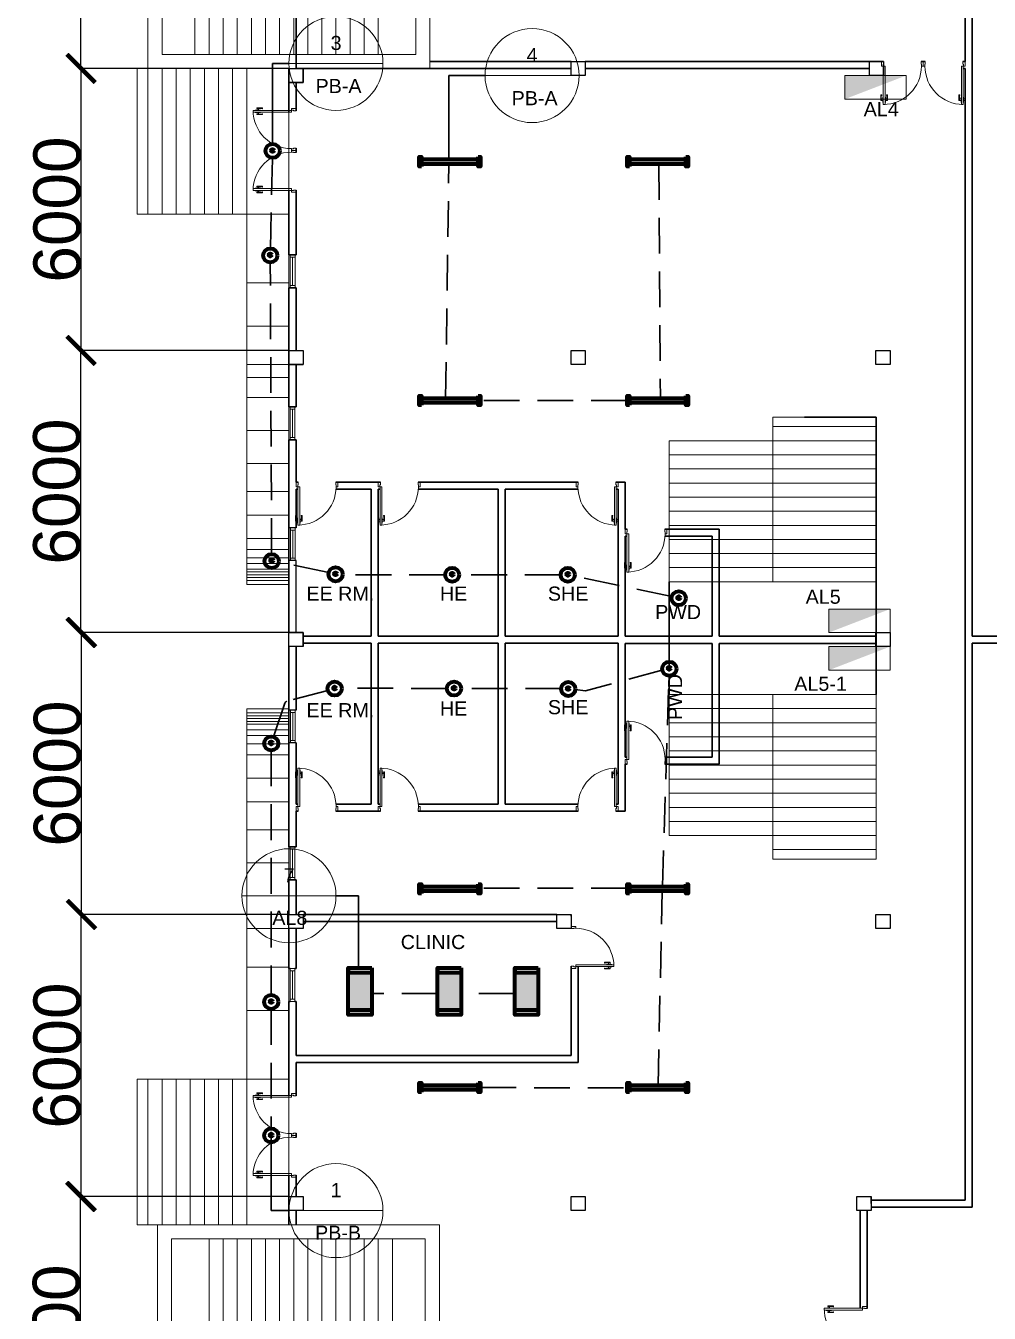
# Model space of a CAD drawing. Header units: millimetres. Extents: x 3339 to 2017737, y 4955 to 2748989.
# Drawn here: x 1283439 to 1303939, y 1545168 to 1572562 of the extents above; entities that cross this region are included whole.
import ezdxf

# ---------------------------------------------------------------- set-up
doc = ezdxf.new("R2010")
doc.units = ezdxf.units.MM
doc.header["$LTSCALE"] = 30
doc.linetypes.add('DASHEDX2', pattern=[38.1, 25.4, -12.7])
for name, color, linetype, lineweight in [('A-DETL-GENF', 92, 'Continuous', 13), ('A-DOOR', 31, 'Continuous', 13), ('A-GLAZ', 151, 'Continuous', 13), ('LIGHTING LAYOUT', 8, 'Continuous', 30), ('LL BLK', 250, 'Continuous', 211), ('LL BLK 2', 1, 'Continuous', 30), ('LL LINE', 1, 'DASHEDX2', 30), ('PANNEL', 255, 'Continuous', 5), ('PANNEL H.', 250, 'Continuous', 5), ('STAIR', 1, 'Continuous', 5), ('T-WAL', 4, 'Continuous', 5)]:
    doc.layers.add(name, color=color, linetype=linetype, lineweight=lineweight)
doc.layers.add('MACHINE LAYOUT', color=8, linetype='Continuous')
doc.layers.add('POSTE', color=50, linetype='Continuous')
doc.styles.get("Standard").update_dxf_attribs({"font": 'arial.ttf'})
doc.dimstyles.new('ISO-25', dxfattribs={"dimtxt": 1000, "dimasz": 600, "dimexe": 1.25, "dimexo": 0.625, "dimtad": 1, "dimtxsty": 'Standard', "dimblk": 'ARCHTICK', "dimcen": 2.5, "dimclrd": 4, "dimadec": 0, "dimazin": 0, "dimtfac": 1, "dimtmove": 0, "dimatfit": 3, "dimfxl": 1, "dimarcsym": 0})

# ---------------------------------------------------------------- blocks, each defined once
blk = doc.blocks.new('Poste 2')
at = {"layer": 'POSTE'}
blk.add_lwpolyline([(-300, 0), (0, 0), (0, -300), (-300, -300)], close=True, dxfattribs=at)
blk = doc.blocks.new('D4')
at = {"layer": 'A-DETL-GENF'}
for p, q in [((-1072, -29), (-1072, -112)), ((-1052, -29), (-1072, -29)), ((-1060, -41), (-1072, -30)), ((-1072, -112), (-1060, -112)), ((-1059, -112), (-1072, -112)), ((-1072, -112), (-1072, -150)), ((-1072, -150), (-1059, -150)), ((-1060, -112), (-1060, -41)), ((-1060, -41), (-1052, -41)), ((-1059, -150), (-1059, -112)), ((-1059, -115), (-1059, -147)), ((-1027, -115), (-1059, -115)), ((-1059, -147), (-1027, -147)), ((-1052, -41), (-1052, -29)), ((-1021, -74), (-1027, -80)), ((-1027, -80), (-1027, -182)), ((-1027, -147), (-1027, -115)), ((-1027, -182), (-1021, -188)), ((-1021, -188), (-1021, -74)), ((-974, -80), (-981, -74)), ((-981, -74), (-981, -188)), ((-981, -188), (-974, -182)), ((-974, -182), (-974, -80)), ((-943, -115), (-974, -115)), ((-974, -115), (-974, -147)), ((-974, -147), (-943, -147)), ((-930, -29), (-949, -29)), ((-949, -29), (-949, -41)), ((-949, -41), (-941, -41)), ((-943, -112), (-943, -150)), ((-930, -112), (-943, -112)), ((-943, -147), (-943, -115)), ((-943, -150), (-930, -150)), ((-941, -41), (-930, -30)), ((-941, -41), (-941, -112)), ((-941, -112), (-930, -112)), ((-930, -112), (-930, -29)), ((-930, -150), (-930, -112))]:
    blk.add_line(p, q, dxfattribs=at)
at = {"layer": 'A-DOOR', "lineweight": 18}
for p, q in [((-1059, 683), (-1024, 683)), ((-1014, 683), (-1059, 683)), ((-1059, 683), (-1059, 583)), ((-1059, 583), (-1024, 583)), ((-1024, 583), (-1024, 626)), ((-1024, 626), (-1014, 626)), ((-981, 583), (-1021, 583)), ((-1021, 583), (-1021, -231)), ((-1014, 626), (-1014, 683)), ((-981, -231), (-981, 583)), ((-169, 683), (-214, 683)), ((-214, 683), (-214, 626)), ((-214, 626), (-204, 626)), ((-204, 683), (-169, 683)), ((-204, 626), (-204, 583)), ((-204, 583), (-169, 583)), ((-169, 583), (-169, 683)), ((-1021, -231), (-981, -231))]:
    blk.add_line(p, q, dxfattribs=at)
at = {"layer": 'A-DOOR'}
blk.add_arc((-1021, 583), 814, 270, 0, dxfattribs=at)
blk = doc.blocks.new('DOOR')
at = {"layer": 'A-DOOR', "xscale": -1}
blk.add_blockref('D4', (-1059, -683), dxfattribs=at)
blk = doc.blocks.new('D2')
at = {"layer": 'T-WAL', "xscale": -1, "rotation": 270}
blk.add_blockref('DOOR', (0, 0), dxfattribs=at)
at = {"layer": 'T-WAL', "rotation": 270}
blk.add_blockref('DOOR', (0, -1780), dxfattribs=at)
blk = doc.blocks.new('SS2')
at = {"layer": 'STAIR'}
for p, q in [((-2600, 0), (-2600, -6000)), ((0, 0), (-2600, 0)), ((0, -6000), (0, 0)), ((-2300, -300), (-2300, -5700)), ((-300, -300), (-2300, -300)), ((-2300, -300), (-2300, -1000)), ((-300, -5700), (-300, -300)), ((-300, -300), (-300, -1000)), ((-2300, -1000), (-2300, -1300)), ((-2300, -1000), (-300, -1000)), ((-300, -1000), (-300, -1300)), ((-2300, -1300), (-2300, -1600)), ((-2300, -1300), (-300, -1300)), ((-300, -1300), (-300, -1600)), ((-2300, -1600), (-2300, -1900)), ((-2300, -1600), (-300, -1600)), ((-300, -1600), (-300, -1900)), ((-2300, -1900), (-2300, -2200)), ((-2300, -1900), (-300, -1900)), ((-300, -1900), (-300, -2200)), ((-2300, -2200), (-2300, -2500)), ((-2300, -2200), (-300, -2200)), ((-300, -2200), (-300, -2500)), ((-2300, -2500), (-2300, -2800)), ((-2300, -2500), (-300, -2500)), ((-300, -2500), (-300, -2800)), ((-2300, -2800), (-2300, -3100)), ((-2300, -2800), (-300, -2800)), ((-300, -2800), (-300, -3100)), ((-2300, -3100), (-2300, -3400)), ((-2300, -3100), (-300, -3100)), ((-300, -3100), (-300, -3400)), ((-2300, -3400), (-2300, -3700)), ((-2300, -3400), (-300, -3400)), ((-300, -3400), (-300, -3700)), ((-2300, -3700), (-2300, -4000)), ((-2300, -3700), (-300, -3700)), ((-300, -3700), (-300, -4000)), ((-2300, -4000), (-2300, -4300)), ((-2300, -4000), (-300, -4000)), ((-300, -4000), (-300, -4300)), ((-2300, -4300), (-2300, -4600)), ((-2300, -4300), (-300, -4300)), ((-300, -4300), (-300, -4600)), ((-2300, -4600), (-2300, -4900)), ((-2300, -4600), (-300, -4600)), ((-300, -4600), (-300, -4900)), ((-2300, -4900), (-2300, -5200)), ((-2300, -4900), (-300, -4900)), ((-300, -4900), (-300, -5200)), ((-2300, -5700), (-2300, -5000)), ((-2300, -5200), (-2300, -5500)), ((-300, -5200), (-300, -5500)), ((-2300, -5700), (-300, -5700)), ((-2600, -6000), (0, -6000))]:
    blk.add_line(p, q, dxfattribs=at)
blk = doc.blocks.new('WW3')
at = {"layer": 'T-WAL'}
blk.add_blockref('SS2', (0, 0), dxfattribs=at)
blk = doc.blocks.new('WE1')
at = {"layer": 'STAIR'}
for p, q in [((-8000, 0), (-8000, -3100)), ((0, 0), (-8000, 0)), ((-8000, 0), (-7200, 0)), ((-7200, 0), (-6400, 0)), ((-7200, 0), (-7200, -3100)), ((-6400, 0), (-5600, 0)), ((-6400, 0), (-6400, -3100)), ((-5600, 0), (-4800, 0)), ((-5600, 0), (-5600, -3100)), ((-4800, 0), (-4000, 0)), ((-4800, 0), (-4800, -3100)), ((-4000, 0), (-3200, 0)), ((-4000, 0), (-4000, -3100)), ((-3200, 0), (-2400, 0)), ((-3200, 0), (-3200, -3100)), ((-2400, 0), (-2400, 0)), ((-2400, 0), (-1600, 0)), ((-2400, -3100), (-2400, 0)), ((-1600, 0), (-800, 0)), ((-1600, 0), (-1600, -3100)), ((-800, 0), (-800, -3100)), ((0, -3100), (0, 0)), ((-8000, -3100), (0, -3100)), ((-8000, -3100), (-7200, -3100)), ((-7200, -3100), (-6400, -3100)), ((-6400, -3100), (-5600, -3100)), ((-5600, -3100), (-4800, -3100)), ((-4800, -3100), (-4000, -3100)), ((-4000, -3100), (-3200, -3100)), ((-3200, -3100), (-2400, -3100)), ((-2400, -3100), (-1600, -3100)), ((-1600, -3100), (-800, -3100))]:
    blk.add_line(p, q, dxfattribs=at)
blk = doc.blocks.new('WEE')
at = {"layer": 'STAIR'}
blk.add_blockref('WE1', (8000, 0), dxfattribs=at)
at = {"layer": 'STAIR', "rotation": 89.99999999999999}
blk.add_blockref('WW3', (-3000, -3100), dxfattribs=at)
blk = doc.blocks.new('WEEW')
at = {"layer": 'STAIR'}
blk.add_line((-6000, 0), (-3000, 0), dxfattribs=at)
at = {"layer": 'STAIR', "rotation": 270}
blk.add_blockref('WW3', (0, 0), dxfattribs=at)
blk = doc.blocks.new('DDW')
at = {"layer": 'STAIR'}
blk.add_line((0, 3100), (3000, 3100), dxfattribs=at)
blk.add_blockref('WEEW', (3200, 3100), dxfattribs=at)
at = {"layer": 'STAIR', "xscale": -1, "rotation": 180}
blk.add_blockref('WE1', (8000, 0), dxfattribs=at)
blk = doc.blocks.new('W1')
at = {"layer": 'A-GLAZ'}
for p, q in [((100, 650), (0, 650)), ((50, 50), (50, 650)), ((100, 50), (0, 50)), ((100, 0), (0, 0))]:
    blk.add_line(p, q, dxfattribs=at)
blk.add_lwpolyline([(100, 0), (100, 700), (0, 700), (0, 0)], dxfattribs=at)
blk = doc.blocks.new('_ArchTick')
at = {"color": 0, "linetype": 'ByBlock', "const_width": 0.15}
blk.add_lwpolyline([(-0.5, -0.5), (0.5, 0.5)], dxfattribs=at)
blk = doc.blocks.new('*D223')
at = {"layer": 'Defpoints', "color": 0, "transparency": 16777216}
for p in [(1284607, 1547651), (1289040, 1547651), (1289040, 1541651)]:
    blk.add_point(p, dxfattribs=at)
at = {"layer": 'LIGHTING LAYOUT', "color": 0, "lineweight": -2, "transparency": 16777216}
for p, q in [((1289039, 1547651), (1284605, 1547651)), ((1289039, 1541651), (1284605, 1541651))]:
    blk.add_line(p, q, dxfattribs=at)
at = {"layer": 'LIGHTING LAYOUT', "color": 4, "lineweight": -2, "transparency": 16777216}
blk.add_line((1284607, 1541651), (1284607, 1547651), dxfattribs=at)
at = {"layer": 'LIGHTING LAYOUT', "color": 4, "lineweight": -2, "transparency": 16777216, "xscale": 600, "yscale": 600, "zscale": 600}
for p, rotation in [((1284607, 1547651), 90), ((1284607, 1541651), 270)]:
    blk.add_blockref('_ArchTick', p, dxfattribs=dict(at, rotation=rotation))
at = {"layer": 'LIGHTING LAYOUT', "color": 0, "transparency": 16777216, "insert": (1284095, 1544651), "char_height": 1000, "attachment_point": 5, "rotation": 90}
blk.add_mtext('6000', dxfattribs=at)
blk = doc.blocks.new('*D224')
at = {"layer": 'Defpoints', "color": 0, "transparency": 16777216}
for p in [(1284621, 1553651), (1289040, 1553651), (1289040, 1547651)]:
    blk.add_point(p, dxfattribs=at)
at = {"layer": 'LIGHTING LAYOUT', "color": 0, "lineweight": -2, "transparency": 16777216}
for p, q in [((1289039, 1553651), (1284620, 1553651)), ((1289039, 1547651), (1284620, 1547651))]:
    blk.add_line(p, q, dxfattribs=at)
at = {"layer": 'LIGHTING LAYOUT', "color": 4, "lineweight": -2, "transparency": 16777216}
blk.add_line((1284621, 1547651), (1284621, 1553651), dxfattribs=at)
at = {"layer": 'LIGHTING LAYOUT', "color": 4, "lineweight": -2, "transparency": 16777216, "xscale": 600, "yscale": 600, "zscale": 600}
for p, rotation in [((1284621, 1553651), 90), ((1284621, 1547651), 270)]:
    blk.add_blockref('_ArchTick', p, dxfattribs=dict(at, rotation=rotation))
at = {"layer": 'LIGHTING LAYOUT', "color": 0, "transparency": 16777216, "insert": (1284110, 1550651), "char_height": 1000, "attachment_point": 5, "rotation": 90}
blk.add_mtext('6000', dxfattribs=at)
blk = doc.blocks.new('*D225')
at = {"layer": 'Defpoints', "color": 0, "transparency": 16777216}
for p in [(1284628, 1559651), (1289040, 1559651), (1289040, 1553651)]:
    blk.add_point(p, dxfattribs=at)
at = {"layer": 'LIGHTING LAYOUT', "color": 0, "lineweight": -2, "transparency": 16777216}
for p, q in [((1289039, 1559651), (1284626, 1559651)), ((1289039, 1553651), (1284626, 1553651))]:
    blk.add_line(p, q, dxfattribs=at)
at = {"layer": 'LIGHTING LAYOUT', "color": 4, "lineweight": -2, "transparency": 16777216}
blk.add_line((1284628, 1553651), (1284628, 1559651), dxfattribs=at)
at = {"layer": 'LIGHTING LAYOUT', "color": 4, "lineweight": -2, "transparency": 16777216, "xscale": 600, "yscale": 600, "zscale": 600}
for p, rotation in [((1284628, 1559651), 90), ((1284628, 1553651), 270)]:
    blk.add_blockref('_ArchTick', p, dxfattribs=dict(at, rotation=rotation))
at = {"layer": 'LIGHTING LAYOUT', "color": 0, "transparency": 16777216, "insert": (1284116, 1556651), "char_height": 1000, "attachment_point": 5, "rotation": 90}
blk.add_mtext('6000', dxfattribs=at)
blk = doc.blocks.new('*D226')
at = {"layer": 'Defpoints', "color": 0, "transparency": 16777216}
for p in [(1284614, 1565651), (1289040, 1565651), (1289040, 1559651)]:
    blk.add_point(p, dxfattribs=at)
at = {"layer": 'LIGHTING LAYOUT', "color": 0, "lineweight": -2, "transparency": 16777216}
for p, q in [((1289039, 1565651), (1284613, 1565651)), ((1289039, 1559651), (1284613, 1559651))]:
    blk.add_line(p, q, dxfattribs=at)
at = {"layer": 'LIGHTING LAYOUT', "color": 4, "lineweight": -2, "transparency": 16777216}
blk.add_line((1284614, 1559651), (1284614, 1565651), dxfattribs=at)
at = {"layer": 'LIGHTING LAYOUT', "color": 4, "lineweight": -2, "transparency": 16777216, "xscale": 600, "yscale": 600, "zscale": 600}
for p, rotation in [((1284614, 1565651), 90), ((1284614, 1559651), 270)]:
    blk.add_blockref('_ArchTick', p, dxfattribs=dict(at, rotation=rotation))
at = {"layer": 'LIGHTING LAYOUT', "color": 0, "transparency": 16777216, "insert": (1284103, 1562651), "char_height": 1000, "attachment_point": 5, "rotation": 90}
blk.add_mtext('6000', dxfattribs=at)
blk = doc.blocks.new('*D227')
at = {"layer": 'Defpoints', "color": 0, "transparency": 16777216}
for p in [(1284620, 1571651), (1289040, 1571651), (1289040, 1565651)]:
    blk.add_point(p, dxfattribs=at)
at = {"layer": 'LIGHTING LAYOUT', "color": 0, "lineweight": -2, "transparency": 16777216}
for p, q in [((1289039, 1571651), (1284618, 1571651)), ((1289039, 1565651), (1284618, 1565651))]:
    blk.add_line(p, q, dxfattribs=at)
at = {"layer": 'LIGHTING LAYOUT', "color": 4, "lineweight": -2, "transparency": 16777216}
blk.add_line((1284620, 1565651), (1284620, 1571651), dxfattribs=at)
at = {"layer": 'LIGHTING LAYOUT', "color": 4, "lineweight": -2, "transparency": 16777216, "xscale": 600, "yscale": 600, "zscale": 600}
for p, rotation in [((1284620, 1571651), 90), ((1284620, 1565651), 270)]:
    blk.add_blockref('_ArchTick', p, dxfattribs=dict(at, rotation=rotation))
at = {"layer": 'LIGHTING LAYOUT', "color": 0, "transparency": 16777216, "insert": (1284109, 1568651), "char_height": 1000, "attachment_point": 5, "rotation": 90}
blk.add_mtext('6000', dxfattribs=at)
blk = doc.blocks.new('*D228')
at = {"layer": 'Defpoints', "color": 0, "transparency": 16777216}
for p in [(1284613, 1577651), (1289132, 1577651), (1289040, 1571651)]:
    blk.add_point(p, dxfattribs=at)
at = {"layer": 'LIGHTING LAYOUT', "color": 0, "lineweight": -2, "transparency": 16777216}
for p, q in [((1289131, 1577651), (1284612, 1577651)), ((1289039, 1571651), (1284612, 1571651))]:
    blk.add_line(p, q, dxfattribs=at)
at = {"layer": 'LIGHTING LAYOUT', "color": 4, "lineweight": -2, "transparency": 16777216}
blk.add_line((1284613, 1571651), (1284613, 1577651), dxfattribs=at)
at = {"layer": 'LIGHTING LAYOUT', "color": 4, "lineweight": -2, "transparency": 16777216, "xscale": 600, "yscale": 600, "zscale": 600}
for p, rotation in [((1284613, 1577651), 90), ((1284613, 1571651), 270)]:
    blk.add_blockref('_ArchTick', p, dxfattribs=dict(at, rotation=rotation))
at = {"layer": 'LIGHTING LAYOUT', "color": 0, "transparency": 16777216, "insert": (1284102, 1574651), "char_height": 1000, "attachment_point": 5, "rotation": 90}
blk.add_mtext('6000', dxfattribs=at)
blk = doc.blocks.new('Poste 3')
at = {"layer": 'POSTE'}
blk.add_lwpolyline([(0, 0), (300, 0), (300, -300), (0, -300)], close=True, dxfattribs=at)
blk = doc.blocks.new('S')
at = {"layer": 'STAIR'}
for p, q in [((0, 0), (-2200, 0)), ((-2200, 0), (-2200, -3500)), ((0, 0), (-1700, 0)), ((0, 0), (-1250, 0)), ((0, -3500), (0, 0)), ((-1700, -200), (-2200, -200)), ((-1250, -200), (-1700, -200)), ((-1250, -200), (0, -200)), ((-2200, -500), (-4400, -500)), ((-4400, -500), (-4400, -3500)), ((-1700, -500), (-3400, -500)), ((-1250, -500), (-2500, -500)), ((-1250, -500), (0, -500)), ((-3400, -800), (-4400, -800)), ((-2500, -800), (-3400, -800)), ((-1250, -800), (-2500, -800)), ((-1250, -800), (0, -800)), ((0, -800), (-1250, -800)), ((-3400, -1100), (-4400, -1100)), ((-2500, -1100), (-3400, -1100)), ((-1250, -1100), (-2500, -1100)), ((-1250, -1100), (0, -1100)), ((0, -1100), (-1250, -1100)), ((-3400, -1400), (-4400, -1400)), ((-2500, -1400), (-3400, -1400)), ((-1250, -1400), (-2500, -1400)), ((-1250, -1400), (0, -1400)), ((0, -1400), (-1250, -1400)), ((-3400, -1700), (-4400, -1700)), ((-2500, -1700), (-3400, -1700)), ((-1250, -1700), (-2500, -1700)), ((-1250, -1700), (0, -1700)), ((0, -1700), (-1250, -1700)), ((-3400, -2000), (-4400, -2000)), ((-3400, -2000), (-2500, -2000)), ((-1250, -2000), (-2500, -2000)), ((-1250, -2000), (0, -2000)), ((0, -2000), (-1250, -2000)), ((-3400, -2300), (-4400, -2300)), ((-2500, -2300), (-3400, -2300)), ((-1250, -2300), (-2500, -2300)), ((-1250, -2300), (0, -2300)), ((0, -2300), (-1250, -2300)), ((-3400, -2600), (-4400, -2600)), ((-2500, -2600), (-3400, -2600)), ((-1250, -2600), (-2500, -2600)), ((-1250, -2600), (0, -2600)), ((0, -2600), (-1250, -2600)), ((-3400, -2900), (-4400, -2900)), ((-2500, -2900), (-3400, -2900)), ((-1250, -2900), (-2500, -2900)), ((-1250, -2900), (0, -2900)), ((0, -2900), (-1250, -2900)), ((-3400, -3200), (-4400, -3200)), ((-2500, -3200), (-3400, -3200)), ((-1250, -3200), (-2500, -3200)), ((-1250, -3200), (0, -3200)), ((-3400, -3500), (-4400, -3500)), ((-2500, -3500), (-3400, -3500)), ((-2500, -3500), (-1250, -3500)), ((-1250, -3500), (0, -3500))]:
    blk.add_line(p, q, dxfattribs=at)
blk = doc.blocks.new('P')
at = {"layer": 'PANNEL H.'}
h = blk.add_hatch(color=256, dxfattribs=at)
h.dxf.hatch_style = 1
h.paths.add_polyline_path([(1300, 0), (0, 0), (0, -500)])
at = {"layer": 'PANNEL'}
blk.add_lwpolyline([(0, 0), (1300, 0), (1300, -500), (0, -500)], close=True, dxfattribs=at)
blk = doc.blocks.new('L')
at = {"layer": 'LL BLK'}
h = blk.add_hatch(color=256, dxfattribs=at)
h.dxf.hatch_style = 1
h.paths.add_polyline_path([(-30, 0, 1), (30, 0, 1)])
for centre, radius in [((0, -10), 150), ((0, 0), 30)]:
    blk.add_circle(centre, radius, dxfattribs=at)
blk = doc.blocks.new('LL')
at = {"layer": 'LL BLK'}
h = blk.add_hatch(color=256, dxfattribs=at)
h.dxf.hatch_style = 1
h.paths.add_polyline_path([(50, 0), (0, 0), (0, -200), (50, -200), (50, -150)])
h.paths.add_polyline_path([(1250, -150), (1250, -50), (50, -50), (50, -150)])
h.paths.add_polyline_path([(1300, 0), (1250, 0), (1250, -200), (1300, -200)])
blk.add_line((50, -150), (50, -200), dxfattribs=at)
blk.add_lwpolyline([(50, -200), (0, -200), (0, 0), (50, 0), (50, -150)], dxfattribs=at)
for points in [[(1250, 0), (1300, 0), (1300, -200), (1250, -200)], [(50, -50), (1250, -50), (1250, -150), (50, -150)]]:
    blk.add_lwpolyline(points, close=True, dxfattribs=at)

msp = doc.modelspace()

# ---------------------------------------------------------------- hatches: boundary and pattern name
at = {"layer": 'LL BLK'}
h = msp.add_hatch(color=256, dxfattribs=at)
h.dxf.hatch_style = 1
h.paths.add_polyline_path([(1290801.643, 1552419.904), (1290301.643, 1552419.904), (1290301.643, 1551619.904), (1290801.643, 1551619.904)])
h = msp.add_hatch(color=256, dxfattribs=at)
h.dxf.hatch_style = 1
h.paths.add_polyline_path([(1292701.643, 1552419.904), (1292201.643, 1552419.904), (1292201.643, 1551619.904), (1292701.643, 1551619.904)])
h = msp.add_hatch(color=256, dxfattribs=at)
h.dxf.hatch_style = 1
h.paths.add_polyline_path([(1294341.643, 1552419.904), (1293841.643, 1552419.904), (1293841.643, 1551619.904), (1294341.643, 1551619.904)])

# ---------------------------------------------------------------- linework, layer by layer
at = {"layer": 'LIGHTING LAYOUT', "transparency": 33554585}
for p, q in [((1303424.771, 1571801.263), (1303424.771, 1581136.56)), ((1303574.771, 1559576.263), (1303574.771, 1581143.56)), ((1289189.934, 1571651.263), (1289189.934, 1573951.263)), ((1289039.934, 1570721.106), (1289039.934, 1571651.263)), ((1289189.934, 1571651.263), (1295039.934, 1571651.263)), ((1289339.934, 1571651.263), (1289339.934, 1571351.263)), ((1292039.934, 1571801.263), (1295039.934, 1571801.263)), ((1295339.934, 1571801.263), (1301688.196, 1571801.263)), ((1295339.934, 1571651.263), (1301388.196, 1571651.263)), ((1302488.196, 1571801.263), (1302578.196, 1571801.263)), ((1303378.196, 1571801.263), (1303424.771, 1571801.263)), ((1303385.196, 1571651.263), (1303424.771, 1571651.263)), ((1303424.771, 1547576.263), (1303424.771, 1571651.263)), ((1289039.934, 1571351.263), (1289339.934, 1571351.263)), ((1289189.934, 1570754.106), (1289189.934, 1571351.263)), ((1289189.934, 1569864.106), (1289189.934, 1569954.106)), ((1289039.934, 1567684.763), (1289039.934, 1569057.106)), ((1289189.934, 1567684.763), (1289189.934, 1569064.106)), ((1289189.934, 1567684.763), (1289039.934, 1567684.763)), ((1289039.934, 1564451.263), (1289039.934, 1566984.763)), ((1289189.934, 1566984.763), (1289039.934, 1566984.763)), ((1289189.934, 1565651.263), (1289189.934, 1566984.763)), ((1289189.934, 1565651.263), (1289189.934, 1566984.763)), ((1289039.934, 1565351.263), (1289339.934, 1565351.263)), ((1289189.934, 1564451.263), (1289189.934, 1565351.263)), ((1289189.934, 1564451.263), (1289039.934, 1564451.263)), ((1300008.067, 1564231.522), (1301531.196, 1564231.522)), ((1301531.196, 1559721.263), (1301531.196, 1564231.522)), ((1289039.934, 1559651.263), (1289039.934, 1563751.263)), ((1289189.934, 1563751.263), (1289039.934, 1563751.263)), ((1289189.934, 1562851.263), (1289189.934, 1563751.263)), ((1289189.934, 1562851.263), (1289189.934, 1563751.263)), ((1289234.934, 1562851.263), (1289189.934, 1562851.263)), ((1290984.934, 1562851.263), (1290034.934, 1562851.263)), ((1295194.934, 1562851.263), (1291784.934, 1562851.263)), ((1296189.934, 1562851.263), (1295994.934, 1562851.263)), ((1296189.934, 1561851.263), (1296189.934, 1562851.263)), ((1296189.934, 1562851.263), (1296189.934, 1561851.263)), ((1289189.934, 1561881.263), (1289189.934, 1562701.263)), ((1289227.934, 1562701.263), (1289189.934, 1562701.263)), ((1290789.934, 1562701.263), (1290040.397, 1562701.263)), ((1290789.934, 1562701.263), (1290789.934, 1559576.263)), ((1290977.934, 1562701.263), (1290939.934, 1562701.263)), ((1290939.934, 1562701.263), (1290939.934, 1559576.263)), ((1290939.934, 1562701.263), (1290977.934, 1562701.263)), ((1293489.934, 1562701.263), (1291790.397, 1562701.263)), ((1291790.397, 1562701.263), (1293489.934, 1562701.263)), ((1293489.934, 1562701.263), (1293489.934, 1559576.263)), ((1295189.471, 1562701.263), (1293639.934, 1562701.263)), ((1293639.934, 1562701.263), (1293639.934, 1559576.263)), ((1296039.934, 1562701.263), (1296001.934, 1562701.263)), ((1296039.934, 1559576.263), (1296039.934, 1562701.263)), ((1296189.934, 1561851.263), (1296234.934, 1561851.263)), ((1297034.934, 1561851.263), (1298189.934, 1561851.263)), ((1298189.934, 1561851.263), (1298189.934, 1559571.263)), ((1296189.934, 1559571.263), (1296189.934, 1561701.263)), ((1296189.934, 1561701.263), (1296227.934, 1561701.263)), ((1297040.397, 1561701.263), (1298039.934, 1561701.263)), ((1298039.934, 1561701.263), (1298039.934, 1559571.263)), ((1297131.196, 1560731.522), (1297131.196, 1558859.904)), ((1301531.196, 1560731.522), (1301531.196, 1558331.522)), ((1289039.934, 1559651.263), (1289339.934, 1559651.263)), ((1289339.934, 1559651.263), (1289339.934, 1559351.263)), ((1289339.934, 1559576.263), (1290789.934, 1559576.263)), ((1290939.934, 1559576.263), (1293489.934, 1559576.263)), ((1293639.934, 1559576.263), (1296039.934, 1559576.263)), ((1296189.934, 1559571.263), (1298039.934, 1559571.263)), ((1298189.934, 1559571.263), (1301531.196, 1559571.263)), ((1307039.934, 1559576.263), (1303574.771, 1559576.263)), ((1289039.934, 1559351.263), (1289039.934, 1555088.763)), ((1289189.934, 1558001.263), (1289189.934, 1559351.263)), ((1289339.934, 1559426.263), (1290789.934, 1559426.263)), ((1290789.934, 1556001.263), (1290789.934, 1559426.263)), ((1290939.934, 1559426.263), (1293489.934, 1559426.263)), ((1290939.934, 1556001.263), (1290939.934, 1559426.263)), ((1293489.934, 1556001.263), (1293489.934, 1559426.263)), ((1293639.934, 1559426.263), (1296039.934, 1559426.263)), ((1293639.934, 1556001.263), (1293639.934, 1559426.263)), ((1296039.934, 1556001.263), (1296039.934, 1559426.263)), ((1296189.934, 1557001.263), (1296189.934, 1559421.263)), ((1296189.934, 1559421.263), (1298039.934, 1559421.263)), ((1298039.934, 1559421.263), (1298039.934, 1557001.263)), ((1298189.934, 1559421.263), (1298189.934, 1556851.263)), ((1298189.934, 1559421.263), (1301531.196, 1559421.263)), ((1303574.771, 1547501.263), (1303574.771, 1559426.263)), ((1307039.934, 1559426.263), (1303574.771, 1559426.263)), ((1297131.196, 1558729.904), (1297131.196, 1558331.522)), ((1289189.934, 1556001.263), (1289189.934, 1557301.263)), ((1296227.934, 1557001.263), (1296189.934, 1557001.263)), ((1296189.934, 1555851.263), (1296189.934, 1556851.263)), ((1296234.934, 1556851.263), (1296189.934, 1556851.263)), ((1298189.934, 1556851.263), (1297034.934, 1556851.263)), ((1298039.934, 1557001.263), (1297040.397, 1557001.263)), ((1289189.934, 1556001.263), (1289189.934, 1556301.263)), ((1289189.934, 1556001.263), (1289227.934, 1556001.263)), ((1290040.397, 1556001.263), (1290789.934, 1556001.263)), ((1290939.934, 1556001.263), (1290977.934, 1556001.263)), ((1291790.397, 1556001.263), (1293489.934, 1556001.263)), ((1293639.934, 1556001.263), (1295189.471, 1556001.263)), ((1296001.934, 1556001.263), (1296039.934, 1556001.263)), ((1289189.934, 1555088.763), (1289189.934, 1555851.263)), ((1289189.934, 1555088.763), (1289189.934, 1555851.263)), ((1289189.934, 1555851.263), (1289234.934, 1555851.263)), ((1289189.934, 1555851.263), (1289234.934, 1555851.263)), ((1290034.934, 1555851.263), (1290984.934, 1555851.263)), ((1290034.934, 1555851.263), (1290789.934, 1555851.263)), ((1290789.934, 1555851.263), (1290984.934, 1555851.263)), ((1291784.934, 1555851.263), (1295194.934, 1555851.263)), ((1291784.934, 1555851.263), (1293489.934, 1555851.263)), ((1295994.934, 1555851.263), (1296189.934, 1555851.263)), ((1289039.934, 1555088.763), (1289189.934, 1555088.763)), ((1289039.934, 1554388.763), (1289039.934, 1553651.263)), ((1289039.934, 1553651.263), (1289039.934, 1554388.763)), ((1289039.934, 1554388.763), (1289189.934, 1554388.763)), ((1289189.934, 1553801.263), (1289189.934, 1554388.763)), ((1289189.934, 1553801.263), (1289189.934, 1554388.763)), ((1289189.934, 1553801.263), (1289189.934, 1553651.263)), ((1294739.934, 1553651.263), (1289339.934, 1553651.263)), ((1294739.934, 1553501.263), (1289339.934, 1553501.263)), ((1295039.934, 1553617.095), (1295039.934, 1553651.263)), ((1289039.934, 1553351.263), (1289039.934, 1552501.263)), ((1289189.934, 1552501.263), (1289189.934, 1553351.263)), ((1289066, 1552501.263), (1289039.934, 1552501.263)), ((1289189.934, 1552501.263), (1289166, 1552501.263)), ((1295039.934, 1550651.263), (1295039.934, 1552551.263)), ((1295189.934, 1550651.263), (1295189.934, 1552544.263)), ((1289039.934, 1551801.263), (1289039.934, 1550651.263)), ((1289066, 1551801.263), (1289039.934, 1551801.263)), ((1289189.934, 1551801.263), (1289166, 1551801.263)), ((1289189.934, 1550651.263), (1289189.934, 1551801.263)), ((1289189.934, 1550651.263), (1289189.934, 1551801.263)), ((1289039.934, 1550651.263), (1289039.934, 1549803.531)), ((1289189.934, 1550651.263), (1295039.934, 1550651.263)), ((1289189.934, 1549796.531), (1289189.934, 1550501.263)), ((1289189.934, 1550501.263), (1295039.934, 1550501.263)), ((1295039.934, 1550501.263), (1295189.934, 1550501.263)), ((1295189.934, 1550651.263), (1295189.934, 1550501.263)), ((1289189.934, 1548906.531), (1289189.934, 1548996.531)), ((1289039.934, 1548099.531), (1289039.934, 1547051.263)), ((1289189.934, 1547651.263), (1289189.934, 1548106.531)), ((1301424.771, 1547651.263), (1301424.771, 1547501.263)), ((1301424.771, 1547576.263), (1303424.771, 1547576.263)), ((1303574.771, 1547501.263), (1303574.771, 1547426.263)), ((1289189.934, 1547051.263), (1289189.934, 1547351.263)), ((1301189.934, 1545272.798), (1301189.934, 1547351.263)), ((1301339.934, 1545265.798), (1301339.934, 1547351.263)), ((1301424.771, 1547426.263), (1303424.771, 1547426.263)), ((1303424.771, 1547426.263), (1303574.771, 1547426.263))]:
    msp.add_line(p, q, dxfattribs=at)
at = {"layer": 'LL BLK'}
for p, q in [((1290301.643, 1552519.904), (1290301.643, 1552419.904)), ((1292201.643, 1552519.904), (1292201.643, 1552419.904)), ((1293841.643, 1552519.904), (1293841.643, 1552419.904))]:
    msp.add_line(p, q, dxfattribs=at)
for points in [[(1290801.643, 1552519.904), (1290801.643, 1551519.904), (1290301.643, 1551519.904), (1290301.643, 1552519.904)], [(1290301.643, 1552419.904), (1290801.643, 1552419.904), (1290801.643, 1551619.904), (1290301.643, 1551619.904)], [(1292701.643, 1552519.904), (1292701.643, 1551519.904), (1292201.643, 1551519.904), (1292201.643, 1552519.904)], [(1292201.643, 1552419.904), (1292701.643, 1552419.904), (1292701.643, 1551619.904), (1292201.643, 1551619.904)], [(1294341.643, 1552519.904), (1294341.643, 1551519.904), (1293841.643, 1551519.904), (1293841.643, 1552519.904)], [(1293841.643, 1552419.904), (1294341.643, 1552419.904), (1294341.643, 1551619.904), (1293841.643, 1551619.904)]]:
    msp.add_lwpolyline(points, close=True, dxfattribs=at)
at = {"layer": 'LL BLK 2'}
for p, q in [((1288691.643, 1570049.106), (1288691.643, 1571759.904)), ((1289039.934, 1571759.904), (1288691.643, 1571759.904)), ((1293211.643, 1571501.263), (1292441.643, 1571501.263)), ((1292441.643, 1571419.904), (1292441.643, 1571501.263)), ((1292441.643, 1569719.904), (1292441.643, 1571419.904)), ((1290039.934, 1554051.263), (1290521.643, 1554051.263)), ((1290521.643, 1552519.904), (1290521.643, 1554051.263)), ((1288661.643, 1548959.904), (1288661.643, 1547351.263)), ((1289039.934, 1547351.263), (1288661.643, 1547351.263))]:
    msp.add_line(p, q, dxfattribs=at)
at = {"layer": 'LL LINE'}
for p, q in [((1288644.789, 1567824.73), (1288688.408, 1569765.183)), ((1292372.332, 1564639.904), (1292440.954, 1569619.904)), ((1296911.643, 1569619.904), (1296941.345, 1564639.904)), ((1288670.997, 1561321.261), (1288642.381, 1567524.765)), ((1296231.643, 1564589.904), (1293111.643, 1564589.904)), ((1289887.051, 1560929.817), (1288820.203, 1561150.528)), ((1292361.643, 1560879.904), (1290181.31, 1560879.904)), ((1294821.643, 1560879.904), (1292661.643, 1560879.904)), ((1297187.053, 1560421.444), (1295118.531, 1560849.507)), ((1297002.956, 1558855.51), (1295349.095, 1558411.939)), ((1296983.238, 1554249.904), (1297126.097, 1558729.991)), ((1292401.644, 1558460.495), (1290161.348, 1558469.315)), ((1294831.977, 1558459.904), (1292701.643, 1558459.904)), ((1295131.33, 1558440.208), (1295347.147, 1558411.811)), ((1289866.708, 1558421.255), (1288994.987, 1558188.796)), ((1288707.347, 1557434.13), (1288953.709, 1558150.338)), ((1288661.643, 1557141.263), (1288661.643, 1551941.263)), ((1296231.643, 1554209.257), (1293111.643, 1554209.257)), ((1296892.917, 1550019.904), (1296980.582, 1554149.904)), ((1292201.643, 1551969.904), (1290801.643, 1551969.904)), ((1293841.643, 1551969.904), (1292701.643, 1551969.904)), ((1288661.643, 1551641.263), (1288661.643, 1549099.904)), ((1293111.643, 1549969.904), (1296231.643, 1549961.65)), ((1297531.643, 1549899.904), (1297531.643, 1549869.904))]:
    msp.add_line(p, q, dxfattribs=at)
for centre, radius, start, end in [((1289010.446, 1558130.821), 60, 104.9314172, 161.0177491), ((1295347.799, 1558416.769), 5, 262.5041424, 285.0135558)]:
    msp.add_arc(centre, radius, start, end, dxfattribs=at)
at = {"layer": 'MACHINE LAYOUT'}
for p, q in [((1289189.934, 1561881.263), (1289039.934, 1561881.263)), ((1289189.934, 1561181.263), (1289039.934, 1561181.263)), ((1289189.934, 1559651.263), (1289189.934, 1561181.263)), ((1289189.934, 1558001.263), (1289039.934, 1558001.263)), ((1289189.934, 1557301.263), (1289039.934, 1557301.263))]:
    msp.add_line(p, q, dxfattribs=at)
at = {"layer": 'PANNEL'}
for p, q in [((1290039.934, 1571759.904), (1289039.934, 1571759.904)), ((1290039.934, 1571759.904), (1291039.934, 1571759.904)), ((1294211.643, 1571501.263), (1293211.643, 1571501.263)), ((1294211.643, 1571501.263), (1295211.643, 1571501.263)), ((1289039.934, 1554051.263), (1288039.934, 1554051.263)), ((1289039.934, 1554051.263), (1290039.934, 1554051.263)), ((1290039.934, 1547351.263), (1289039.934, 1547351.263)), ((1290039.934, 1547351.263), (1291039.934, 1547351.263))]:
    msp.add_line(p, q, dxfattribs=at)
for centre in [(1290039.934, 1571759.904), (1294211.643, 1571501.263), (1289039.934, 1554051.263), (1290039.934, 1547351.263)]:
    msp.add_circle(centre, 1000, dxfattribs=at)
at = {"layer": 'STAIR'}
for p, q in [((1286039.934, 1568552.621), (1286039.934, 1571651.263)), ((1286339.934, 1568552.621), (1286339.934, 1571651.263)), ((1286639.934, 1568552.621), (1286639.934, 1571651.263)), ((1286939.934, 1568552.621), (1286939.934, 1571651.263)), ((1287239.934, 1568552.621), (1287239.934, 1571651.263)), ((1287539.934, 1568552.621), (1287539.934, 1571651.263)), ((1287839.934, 1568552.621), (1287839.934, 1571651.263)), ((1288139.934, 1568552.621), (1288139.934, 1571651.263)), ((1288139.934, 1568552.621), (1288139.934, 1563809.904)), ((1288139.934, 1568552.621), (1289039.934, 1568552.621)), ((1288139.934, 1568552.621), (1288139.934, 1563809.904)), ((1289039.934, 1568552.621), (1288139.934, 1568552.621)), ((1289039.934, 1568552.621), (1289039.934, 1563809.904)), ((1289039.934, 1568552.621), (1289039.934, 1563809.904)), ((1288139.934, 1567092.621), (1289039.934, 1567092.621)), ((1288139.934, 1567092.621), (1289039.934, 1567092.621)), ((1288139.934, 1566172.621), (1289039.934, 1566172.621)), ((1288139.934, 1566172.621), (1289039.934, 1566172.621)), ((1289039.934, 1565351.263), (1288139.934, 1565351.263)), ((1288139.934, 1565351.263), (1288139.934, 1565076.263)), ((1289039.934, 1565351.263), (1288139.934, 1565351.263)), ((1288139.934, 1565076.263), (1289039.934, 1565076.263)), ((1288139.934, 1565076.263), (1288139.934, 1564801.263)), ((1289039.934, 1564651.263), (1288139.934, 1564651.263)), ((1289039.934, 1563951.263), (1288139.934, 1563951.263)), ((1289039.934, 1563951.263), (1289039.934, 1563251.263)), ((1288139.934, 1563809.904), (1288139.934, 1560672.621)), ((1289039.934, 1563809.904), (1289039.934, 1560672.621)), ((1289039.934, 1563251.263), (1288139.934, 1563251.263)), ((1289039.934, 1563251.263), (1289039.934, 1562651.263)), ((1289039.934, 1562651.263), (1288139.934, 1562651.263)), ((1289039.934, 1562651.263), (1289039.934, 1562151.263)), ((1289039.934, 1562151.263), (1288139.934, 1562151.263)), ((1289039.934, 1562151.263), (1289039.934, 1561851.263)), ((1289039.934, 1561851.263), (1289039.934, 1561651.263)), ((1289039.934, 1561651.263), (1288139.934, 1561651.263)), ((1289039.934, 1561651.263), (1289039.934, 1561501.263)), ((1289039.934, 1561501.263), (1289039.934, 1561421.263)), ((1289039.934, 1561421.263), (1288139.934, 1561421.263)), ((1289039.934, 1561241.263), (1288139.934, 1561241.263)), ((1289039.934, 1561421.263), (1289039.934, 1561361.263)), ((1289039.934, 1561361.263), (1289039.934, 1561301.263)), ((1289039.934, 1561301.263), (1289039.934, 1561241.263)), ((1289039.934, 1561241.263), (1289039.934, 1561181.263)), ((1289039.934, 1561121.263), (1288139.934, 1561121.263)), ((1289039.934, 1561001.263), (1288139.934, 1561001.263)), ((1289039.934, 1560941.263), (1288139.934, 1560941.263)), ((1289039.934, 1560881.263), (1288139.934, 1560881.263)), ((1289039.934, 1560821.263), (1288139.934, 1560821.263)), ((1289039.934, 1560761.263), (1288139.934, 1560761.263)), ((1289039.934, 1560672.621), (1288139.934, 1560672.621)), ((1288139.934, 1554892.621), (1288139.934, 1558029.904)), ((1288139.934, 1558029.904), (1289039.934, 1558029.904)), ((1288139.934, 1557941.263), (1289039.934, 1557941.263)), ((1289039.934, 1554892.621), (1289039.934, 1558029.904)), ((1288139.934, 1557881.263), (1289039.934, 1557881.263)), ((1288139.934, 1557821.263), (1289039.934, 1557821.263)), ((1288139.934, 1557761.263), (1289039.934, 1557761.263)), ((1288139.934, 1557701.263), (1289039.934, 1557701.263)), ((1288139.934, 1557581.263), (1289039.934, 1557581.263)), ((1288139.934, 1557461.263), (1288139.934, 1557521.263)), ((1288139.934, 1557401.263), (1288139.934, 1557461.263)), ((1288139.934, 1557461.263), (1289039.934, 1557461.263)), ((1288139.934, 1557341.263), (1288139.934, 1557401.263)), ((1288139.934, 1557281.263), (1288139.934, 1557341.263)), ((1288139.934, 1557201.263), (1288139.934, 1557281.263)), ((1288139.934, 1557281.263), (1289039.934, 1557281.263)), ((1288139.934, 1557051.263), (1288139.934, 1557201.263)), ((1288139.934, 1556851.263), (1288139.934, 1557051.263)), ((1288139.934, 1557051.263), (1289039.934, 1557051.263)), ((1288139.934, 1556551.263), (1288139.934, 1556851.263)), ((1288139.934, 1556051.263), (1288139.934, 1556551.263)), ((1288139.934, 1556551.263), (1289039.934, 1556551.263)), ((1288139.934, 1555451.263), (1288139.934, 1556051.263)), ((1288139.934, 1556051.263), (1289039.934, 1556051.263)), ((1288139.934, 1554751.263), (1288139.934, 1555451.263)), ((1288139.934, 1555451.263), (1289039.934, 1555451.263)), ((1288139.934, 1550149.904), (1288139.934, 1554892.621)), ((1289039.934, 1550149.904), (1289039.934, 1554892.621)), ((1288139.934, 1554051.263), (1288139.934, 1554751.263)), ((1288139.934, 1554751.263), (1289039.934, 1554751.263)), ((1288139.934, 1553351.263), (1288139.934, 1554051.263)), ((1288139.934, 1554051.263), (1289039.934, 1554051.263)), ((1289039.934, 1553626.263), (1289039.934, 1553901.263)), ((1289039.934, 1553351.263), (1289039.934, 1553626.263)), ((1288139.934, 1553351.263), (1289039.934, 1553351.263)), ((1289039.934, 1552529.904), (1288139.934, 1552529.904)), ((1289039.934, 1551609.904), (1288139.934, 1551609.904)), ((1286039.934, 1547051.263), (1286039.934, 1550149.904)), ((1286339.934, 1547051.263), (1286339.934, 1550149.904)), ((1286639.934, 1547051.263), (1286639.934, 1550149.904)), ((1286939.934, 1547051.263), (1286939.934, 1550149.904)), ((1287239.934, 1547051.263), (1287239.934, 1550149.904)), ((1287539.934, 1547051.263), (1287539.934, 1550149.904)), ((1287839.934, 1547051.263), (1287839.934, 1550149.904)), ((1288139.934, 1547051.263), (1288139.934, 1550149.904)), ((1289039.934, 1550149.904), (1288139.934, 1550149.904)), ((1286339.934, 1547051.263), (1286039.934, 1547051.263)), ((1286639.934, 1547051.263), (1286339.934, 1547051.263)), ((1286939.934, 1547051.263), (1286639.934, 1547051.263)), ((1287239.934, 1547051.263), (1286939.934, 1547051.263)), ((1287539.934, 1547051.263), (1287239.934, 1547051.263))]:
    msp.add_line(p, q, dxfattribs=at)
for points in [[(1289039.934, 1568552.621), (1285811.643, 1568552.621), (1285811.643, 1571651.263), (1289039.934, 1571651.263)], [(1289039.934, 1547051.263), (1285811.643, 1547051.263), (1285811.643, 1550149.904), (1289039.934, 1550149.904)]]:
    msp.add_lwpolyline(points, close=True, dxfattribs=at)

# ---------------------------------------------------------------- block references
at = {"layer": 'LIGHTING LAYOUT', "transparency": 33554585}
for name, p in [('WEE', (1289039.934, 1577351.263)), ('Poste 2', (1289339.934, 1571651.263)), ('Poste 2', (1295339.934, 1571801.263)), ('Poste 2', (1301688.196, 1571801.263)), ('P', (1300867.916, 1571501.263)), ('D2', (1289189.934, 1570799.106)), ('Poste 2', (1289339.934, 1565651.263)), ('Poste 2', (1289339.934, 1565651.263)), ('Poste 2', (1295339.934, 1565651.263)), ('Poste 2', (1301828.196, 1565651.263)), ('S', (1301531.196, 1564231.522)), ('DOOR', (1296039.934, 1562851.263)), ('P', (1300528.196, 1560151.263)), ('Poste 2', (1289339.934, 1559651.263)), ('Poste 3', (1301528.196, 1559651.263)), ('P', (1300528.196, 1559351.263)), ('Poste 2', (1289339.934, 1553651.263)), ('Poste 2', (1295039.934, 1553651.263)), ('Poste 2', (1301828.196, 1553651.263)), ('D2', (1289189.934, 1549841.531)), ('Poste 2', (1289339.934, 1547651.263)), ('Poste 2', (1295339.934, 1547651.263)), ('Poste 2', (1301424.771, 1547651.263)), ('DDW', (1289039.934, 1541351.263)), ('D2', (1301339.934, 1545310.798))]:
    msp.add_blockref(name, p, dxfattribs=at)
for name, p, rotation in [('D2', (1301643.196, 1571801.263), 90), ('W1', (1289167.977, 1567684.763), 180), ('W1', (1289167.032, 1564451.263), 180), ('W1', (1289171.643, 1561881.263), 180), ('W1', (1289171.643, 1558001.263), 180), ('DOOR', (1296189.934, 1556851.263), 180), ('DOOR', (1289189.934, 1555851.263), 180), ('DOOR', (1290939.934, 1555851.263), 180), ('W1', (1289163.569, 1555088.763), 180), ('W1', (1289166, 1552501.263), 180)]:
    msp.add_blockref(name, p, dxfattribs=dict(at, rotation=rotation))
at = {"layer": 'LIGHTING LAYOUT', "transparency": 33554585, "xscale": -1}
for p in [(1289189.934, 1562851.263), (1290939.934, 1562851.263), (1296189.934, 1561851.263)]:
    msp.add_blockref('DOOR', p, dxfattribs=at)
for name, p, rotation in [('S', (1301531.196, 1554831.522), 180), ('DOOR', (1296039.934, 1555851.263), 180), ('DOOR', (1295039.934, 1552506.263), 90)]:
    msp.add_blockref(name, p, dxfattribs=dict(at, rotation=rotation))
at = {"layer": 'LL BLK'}
for name, p in [('L', (1288691.643, 1569909.106)), ('LL', (1291811.643, 1569769.904)), ('LL', (1296231.643, 1569769.904)), ('L', (1288641.643, 1567684.763)), ('LL', (1291811.643, 1564689.904)), ('LL', (1296231.643, 1564689.904)), ('L', (1288671.643, 1561181.263)), ('L', (1290031.643, 1560899.904)), ('L', (1292511.643, 1560889.904)), ('L', (1294971.643, 1560889.904)), ('L', (1297331.643, 1560391.522)), ('L', (1297131.196, 1558889.904)), ('L', (1290011.643, 1558469.904)), ('L', (1292551.643, 1558469.904)), ('L', (1294981.643, 1558459.904)), ('L', (1288661.643, 1557301.263)), ('LL', (1291811.643, 1554299.904)), ('LL', (1296231.643, 1554299.904)), ('L', (1288661.643, 1551801.263)), ('LL', (1291811.643, 1550069.904)), ('LL', (1296231.643, 1550069.904)), ('L', (1288661.643, 1548959.904))]:
    msp.add_blockref(name, p, dxfattribs=at)

# ---------------------------------------------------------------- texts
at = {"layer": 'LIGHTING LAYOUT', "transparency": 33554585, "char_height": 300, "attachment_point": 1}
for s, width, insert in [('AL4', 974.72216, (1301267.529, 1570937.709)), ('EE RM.', 2305.01212, (1289411.206, 1560629.281)), ('HE', 2305.01212, (1292251.863, 1560629.281)), ('SHE', 2305.01212, (1294548.557, 1560629.281)), ('AL5', 974.72216, (1300032.451, 1560562.987)), ('PWD', 2305.01212, (1296830.143, 1560236.95)), ('AL5-1', 974.72216, (1299790.507, 1558711.184)), ('HE', 2305.01212, (1292251.863, 1558185.737)), ('SHE', 2305.01212, (1294548.557, 1558213.219)), ('EE RM.', 2305.01212, (1289411.206, 1558149.253)), ('CLINIC', 2305.01212, (1291417.478, 1553216.1))]:
    msp.add_mtext_dynamic_manual_height_columns(s, width=width, gutter_width=1500, heights=[0], dxfattribs=dict(at, insert=insert))
at = {"layer": 'LIGHTING LAYOUT', "transparency": 33554585, "insert": (1297102.956, 1557789.584), "char_height": 300, "attachment_point": 1, "rotation": 90}
msp.add_mtext_dynamic_manual_height_columns('PWD', width=2305.01212, gutter_width=1500, heights=[0], dxfattribs=at)
at = {"layer": 'PANNEL', "char_height": 300, "attachment_point": 1}
for s, width, heights, insert in [('3', 736.07443, [0], (1289925.307, 1572345.891)), ('4 ', 736.07443, [0], (1294097.016, 1572087.249)), ('PB-A', 649.62746, [310.232], (1289604.996, 1571429.508)), ('PB-A', 649.62746, [310.232], (1293776.706, 1571170.867)), ('7 ', 736.07443, [0], (1288925.307, 1554637.249)), ('AL8', 649.62746, [310.232], (1288684.996, 1553730.867)), ('1 ', 736.07443, [0], (1289925.307, 1547937.249)), ('PB-B', 649.62746, [310.232], (1289594.996, 1547030.867))]:
    msp.add_mtext_dynamic_manual_height_columns(s, width=width, gutter_width=1500, heights=heights, dxfattribs=dict(at, insert=insert))

# ---------------------------------------------------------------- dimensions: what is measured, and where the dimension line sits
at = {"layer": 'LIGHTING LAYOUT', "transparency": 33554585}
for base, p1, p2, picture, middle in [((1284612.759, 1577651.263), (1289039.934, 1571651.263), (1289131.739, 1577651.263), '*D228', (1284101.561, 1574651.263)), ((1284619.742, 1571651.263), (1289039.934, 1565651.263), (1289039.934, 1571651.263), '*D227', (1284108.544, 1568651.263)), ((1284614.117, 1565651.263), (1289039.934, 1559651.263), (1289039.934, 1565651.263), '*D226', (1284102.919, 1562651.263)), ((1284627.619, 1559651.263), (1289039.934, 1553651.263), (1289039.934, 1559651.263), '*D225', (1284116.421, 1556651.263)), ((1284621.164, 1553651.263), (1289039.934, 1547651.263), (1289039.934, 1553651.263), '*D224', (1284109.966, 1550651.263)), ((1284606.624, 1547651.263), (1289039.934, 1541651.263), (1289039.934, 1547651.263), '*D223', (1284095.426, 1544651.263))]:
    dim = msp.add_linear_dim(base=base, p1=p1, p2=p2, angle=90, dimstyle='ISO-25', dxfattribs=at)
    dim.commit()
    dim.dimension.update_dxf_attribs({"geometry": picture, "text_midpoint": middle})

doc.saveas('drawing.dxf')
